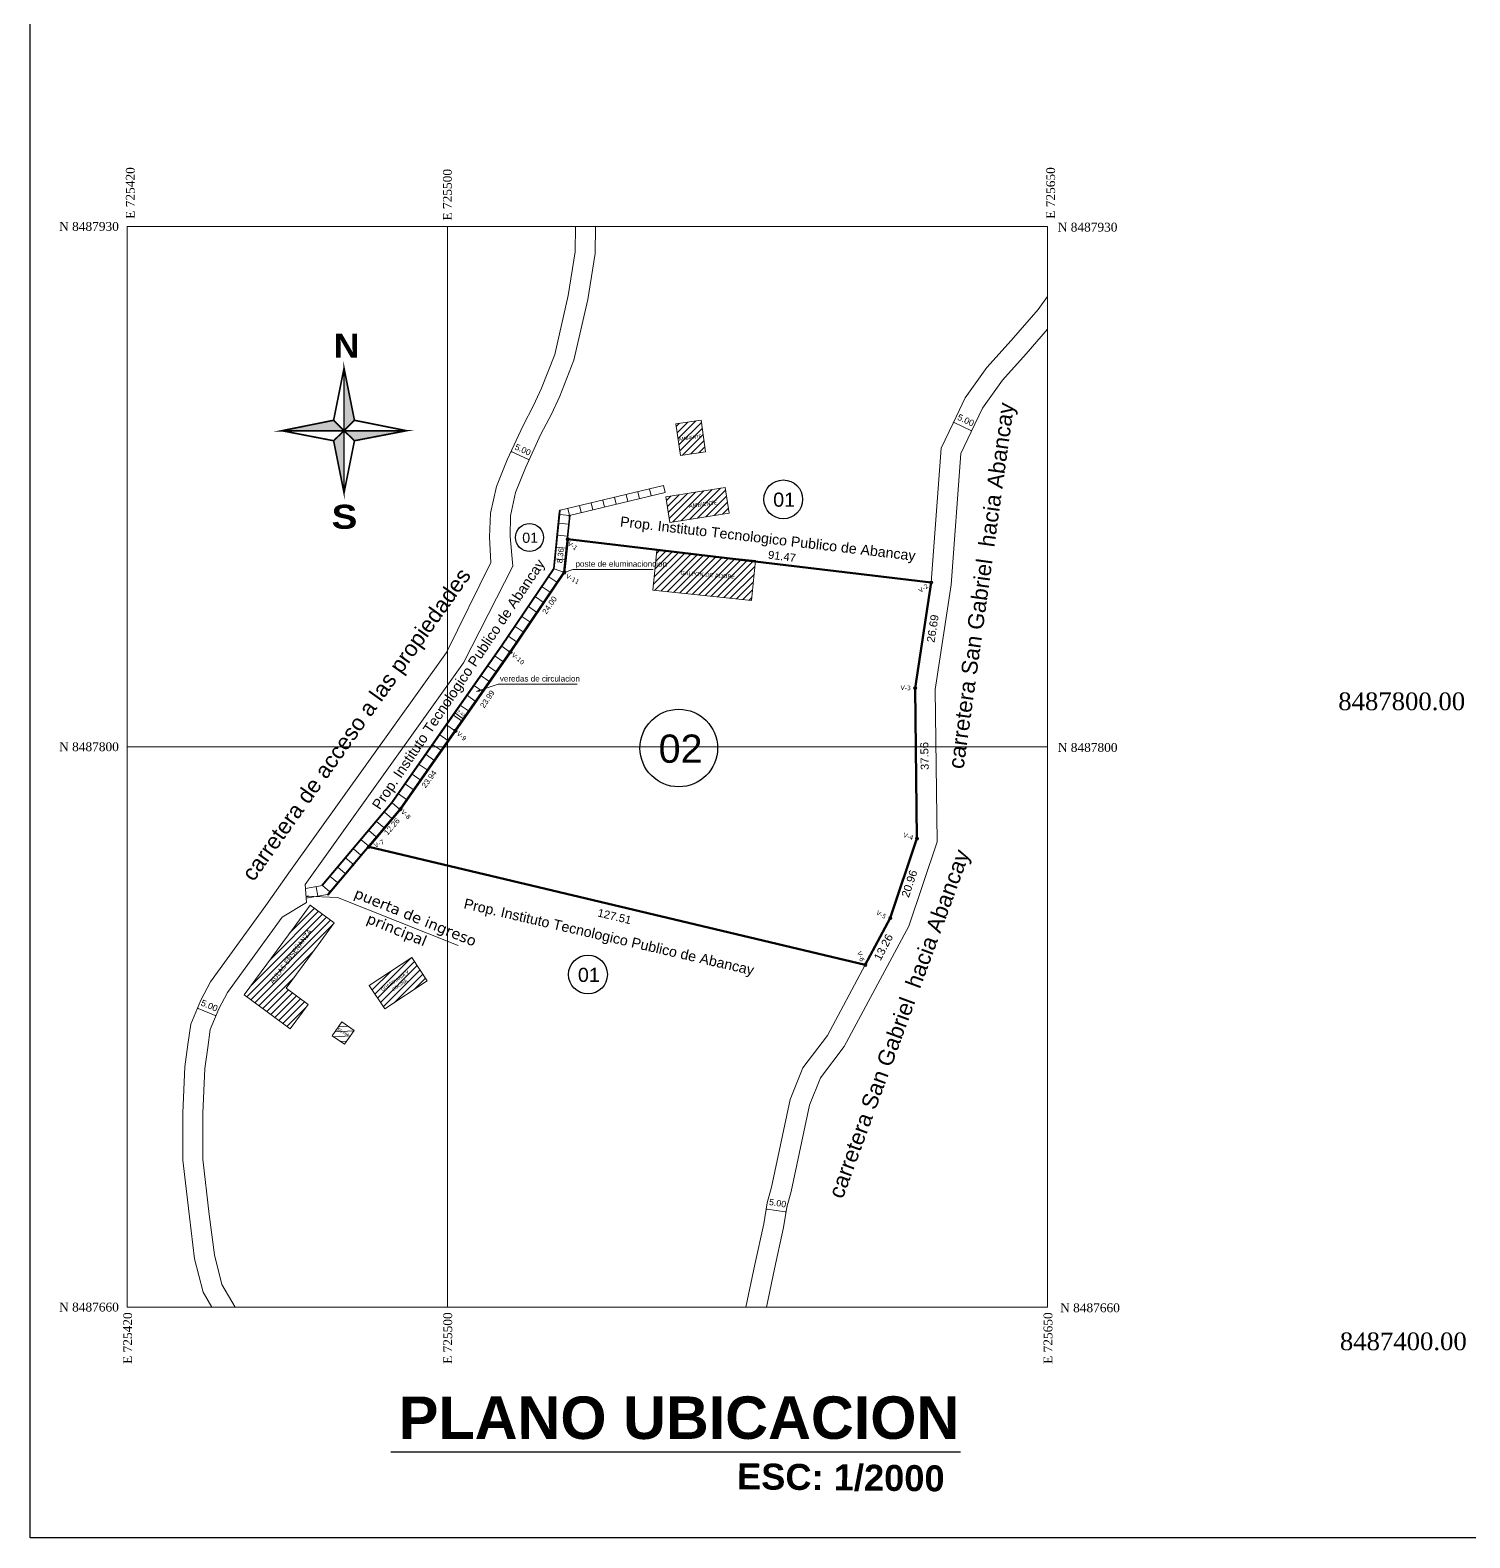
# Model space of a CAD drawing. Header units: metres. Extents: x 2572 to 5235, y 1556 to 2684.
# Drawn here: x 3728.9 to 3908.8, y 2027.2 to 2215.6 of the extents above; entities that cross this region are included whole.
import ezdxf
from ezdxf.enums import TextEntityAlignment as Align

# ---------------------------------------------------------------- set-up
doc = ezdxf.new("R2010")
doc.units = ezdxf.units.M
for name, color, linetype, lineweight in [('0.09', 161, 'Continuous', 9), ('1-blanco', 7, 'Continuous', 25), ('A-ACOTACION', 7, 'Continuous', 9), ('ACERO LONG', 211, 'Continuous', 35), ('Cimientos', 1, 'Continuous', 50), ('COORD', 7, 'Continuous', 0), ('Cota de Nivel', 7, 'Continuous', 0), ('Del Rotulo', 7, 'Continuous', 5), ('linea de piso', 140, 'Continuous', 13), ('lotes', 2, 'Continuous', 13), ('lotes-R', 7, 'Continuous', 0), ('MUROS-05', 4, 'Continuous', 13), ('TEXTO', 7, 'Continuous', 5)]:
    doc.layers.add(name, color=color, linetype=linetype, lineweight=lineweight)
doc.layers.add('2D Drafting - General_Pen_No__102', color=7, linetype='Continuous', lineweight=13, true_color=0xcccccc)
doc.layers.add('C-TOPO-MINR-N', color=7, linetype='Continuous', lineweight=0, true_color=0x346a34)
for name, color, linetype in [('AMBIENTA', 6, 'Continuous'), ('graf-02', 4, 'Continuous'), ('GRILLA', 7, 'Continuous')]:
    doc.layers.add(name, color=color, linetype=linetype)
doc.styles.add('2mm', font='verdana.ttf', dxfattribs={"height": 8})
doc.styles.add('CCO', font='')
doc.styles.add('L120', font='times.ttf', dxfattribs={"height": 3})
doc.styles.add('NUMERACION', font='verdana.ttf', dxfattribs={"height": 2.5})
doc.styles.get("Standard").update_dxf_attribs({"font": 'arial.ttf'})
doc.styles.get('CCO').set_extended_font_data('Arial Black')
pattern_1 = [(45, (-395777.9503, -4246779.3294), (-0.43499999927, 0.43499999927), [])]

# ---------------------------------------------------------------- blocks, each defined once
blk = doc.blocks.new('_Dot')
at = {"layer": 'graf-02', "color": 0, "lineweight": -2}
blk.add_line((-0.5, 0), (-1, 0), dxfattribs=at)
at = {"layer": 'graf-02', "color": 0, "const_width": 0.5}
blk.add_lwpolyline([(-0.25, 0, 1), (0.25, 0, 1)], format="xyb", close=True, dxfattribs=at)

msp = doc.modelspace()

# ---------------------------------------------------------------- hatches: boundary and pattern name
at = {"layer": '0.09', "lineweight": 0}
h = msp.add_hatch(dxfattribs=at)
h.set_pattern_fill('JIS_WOOD', color=256, scale=0.87)
h.set_pattern_definition([(45, (3809.5752, 2166.8663), (-0.435, 0.435), [])])
h.paths.add_polyline_path([(3809.575, 2166.407), (3810.151, 2162.449), (3813.306, 2162.908), (3812.73, 2166.866)])
h.paths.add_polyline_path([(3809.889, 2164.15), (3813.002, 2164.6), (3812.914, 2165.203), (3809.802, 2164.753)], flags=25)
h = msp.add_hatch(dxfattribs=at)
h.set_pattern_fill('JIS_WOOD', color=256, scale=0.87)
h.set_pattern_definition(pattern_1)
h.paths.add_polyline_path([(3808.33, 2157.271), (3808.833, 2154.082), (3816.242, 2155.25), (3815.739, 2158.439)])
h.paths.add_polyline_path([(3811.129, 2155.724), (3815.024, 2156.262), (3814.919, 2157.017), (3811.025, 2156.479)], flags=24)
h = msp.add_hatch(dxfattribs=at)
h.set_pattern_fill('JIS_WOOD', color=256, scale=0.87)
h.set_pattern_definition([(45, (3806.69605, 2150.5971), (-0.435, 0.435), [])])
h.paths.add_polyline_path([(3806.696, 2145.616), (3819.018, 2144.352), (3819.529, 2149.333), (3807.207, 2150.597)])
h.paths.add_polyline_path([(3810, 2147.416), (3817.106, 2146.877), (3817.166, 2147.669), (3810.06, 2148.208)], flags=24)
h = msp.add_hatch(dxfattribs=at)
h.set_pattern_fill('JIS_WOOD', color=256, scale=0.87)
h.set_pattern_definition(pattern_1)
h.paths.add_polyline_path([(3755.638, 2095.068), (3761.392, 2090.826), (3763.644, 2093.88), (3760.903, 2095.901), (3764.883, 2101.298), (3766.909, 2104.046), (3763.906, 2106.282), (3761.88, 2103.534)])
h.paths.add_polyline_path([(3759.33, 2096.089), (3764.705, 2103.359), (3763.706, 2104.098), (3758.331, 2096.828)], flags=24)
h = msp.add_hatch(dxfattribs=at)
h.set_pattern_fill('JIS_WOOD', color=256, scale=0.87)
h.set_pattern_definition(pattern_1)
h.paths.add_polyline_path([(3776.578, 2099.752), (3771.266, 2096.219), (3773.204, 2093.304), (3778.516, 2096.838)])
h.paths.add_polyline_path([(3774.249, 2095.362), (3776.287, 2096.755), (3775.929, 2097.279), (3773.891, 2095.887)], flags=24)
h.paths.add_polyline_path([(3772.903, 2095.338), (3776.577, 2097.848), (3776.219, 2098.371), (3772.546, 2095.861)], flags=24)

# ---------------------------------------------------------------- linework, layer by layer
for p, q in [((3767.425, 2091.081, -964.236), (3768.61, 2091.158, -964.236)), ((3766.87, 2089.812, -964.236), (3768.893, 2089.944, -964.236)), ((3766.977, 2090.436, -964.236), (3769.341, 2090.589, -964.236)), ((3767.668, 2089.248, -964.236), (3768.445, 2089.298, -964.236))]:
    msp.add_line(p, q, dxfattribs=at)
at = {"layer": '0.09', "lineweight": 0, "flags": 128}
for points, elevation in [([(3812.73, 2166.866), (3809.575, 2166.407)], -0.415), ([(3810.151, 2162.449), (3809.575, 2166.407)], -0.415), ([(3813.306, 2162.908), (3812.73, 2166.866)], -0.415), ([(3813.306, 2162.908), (3810.151, 2162.449)], -0.415), ([(3808.33, 2157.271), (3815.739, 2158.439)], -0.413), ([(3808.33, 2157.271), (3808.833, 2154.082)], -0.413), ([(3815.739, 2158.439), (3816.242, 2155.25)], -0.413), ([(3808.833, 2154.082), (3816.242, 2155.25)], -0.413), ([(3807.207, 2150.597), (3806.696, 2145.616)], -0.53), ([(3819.529, 2149.333), (3807.207, 2150.597)], -0.53), ([(3819.529, 2149.333), (3819.018, 2144.352)], -960.481), ([(3819.018, 2144.352), (3806.696, 2145.616)], -0.53), ([(3763.906, 2106.282), (3761.88, 2103.534), (3755.638, 2095.068)], -5.291), ([(3763.906, 2106.282), (3766.909, 2104.046)], -5.291), ([(3766.909, 2104.046), (3764.883, 2101.298), (3760.903, 2095.901)], -5.291), ([(3776.578, 2099.752), (3771.266, 2096.219)], -2.5), ([(3778.516, 2096.838), (3776.578, 2099.752)], -2.5), ([(3778.516, 2096.838), (3773.204, 2093.304)], -2.5), ([(3755.638, 2095.068), (3761.392, 2090.826)], -5.291), ([(3763.644, 2093.88), (3760.903, 2095.901)], -5.285), ([(3773.204, 2093.304), (3771.266, 2096.219)], -2.975), ([(3763.644, 2093.88), (3761.392, 2090.826)], -5.285), ([(3767.847, 2091.689), (3766.645, 2089.958)], -4.169), ([(3767.847, 2091.689), (3769.37, 2090.631)], -4.169), ([(3768.169, 2088.9), (3766.645, 2089.958)], -4.165), ([(3769.37, 2090.631), (3768.169, 2088.9)], -4.169)]:
    msp.add_lwpolyline(points, dxfattribs=dict(at, elevation=elevation))
at = {"layer": '2D Drafting - General_Pen_No__102', "color": 8, "linetype": 'Continuous', "lineweight": 0, "elevation": -960.481, "flags": 128}
for points in [[(3795.135, 2155.617), (3808.04, 2158.688)], [(3808.04, 2158.688), (3808.249, 2157.813)], [(3796.275, 2154.963), (3808.249, 2157.813)], [(3800.653, 2156.005), (3800.444, 2156.88)], [(3802.112, 2156.352), (3801.903, 2157.228)], [(3803.571, 2156.699), (3803.363, 2157.575)], [(3805.03, 2157.047), (3804.822, 2157.922)], [(3806.489, 2157.394), (3806.281, 2158.27)], [(3795.035, 2155.617), (3794.981, 2155.095), (3794.291, 2148.319), (3787.756, 2138.687), (3780.897, 2128.862), (3774.063, 2119.112), (3765.35, 2108.778)], [(3795.135, 2155.617), (3795.081, 2155.084), (3794.388, 2148.283), (3787.839, 2138.631), (3780.979, 2128.805), (3774.142, 2119.051), (3765.426, 2108.713)], [(3796.275, 2154.963), (3795.552, 2147.86), (3788.827, 2137.95), (3781.962, 2128.117), (3775.094, 2118.318), (3766.062, 2107.605)], [(3796.378, 2154.987), (3795.648, 2147.825), (3788.91, 2137.894), (3782.044, 2128.06), (3775.173, 2118.257), (3766.138, 2107.541)], [(3795.135, 2155.617), (3795.035, 2155.617)], [(3796.275, 2154.963), (3795.081, 2155.084)], [(3796.275, 2154.963), (3796.066, 2155.838)], [(3797.734, 2155.31), (3797.526, 2156.186)], [(3799.193, 2155.657), (3798.985, 2156.533)], [(3796.164, 2153.872), (3794.97, 2153.993)], [(3795.86, 2150.887), (3794.666, 2151.009)], [(3796.012, 2152.38), (3794.818, 2152.501)], [(3795.708, 2149.395), (3794.514, 2149.517)], [(3794.707, 2146.616), (3793.714, 2147.29)], [(3795.552, 2147.86), (3794.387, 2148.268)], [(3793.865, 2145.375), (3792.872, 2146.049)], [(3792.181, 2142.892), (3791.188, 2143.566)], [(3793.023, 2144.134), (3792.03, 2144.807)], [(3791.338, 2141.651), (3790.345, 2142.325)], [(3789.654, 2139.169), (3788.671, 2139.857)], [(3790.496, 2140.41), (3789.503, 2141.084)], [(3788.811, 2137.927), (3787.829, 2138.616)], [(3787.094, 2135.468), (3786.125, 2136.147)], [(3787.953, 2136.698), (3786.986, 2137.375)], [(3786.235, 2134.238), (3785.264, 2134.918)], [(3784.525, 2131.773), (3783.542, 2132.462)], [(3785.377, 2133.008), (3784.403, 2133.69)], [(3783.664, 2130.545), (3782.681, 2131.234)], [(3781.942, 2128.088), (3780.959, 2128.777)], [(3782.803, 2129.316), (3781.82, 2130.005)], [(3781.081, 2126.86), (3780.098, 2127.549)], [(3779.359, 2124.403), (3778.376, 2125.092)], [(3780.22, 2125.632), (3779.237, 2126.32)], [(3778.498, 2123.175), (3777.515, 2123.864)], [(3776.776, 2120.718), (3775.793, 2121.407)], [(3777.637, 2121.947), (3776.654, 2122.635)], [(3774.128, 2119.035), (3775.045, 2118.261)], [(3775.915, 2119.49), (3774.932, 2120.179)], [(3773.161, 2117.888), (3774.079, 2117.114)], [(3771.227, 2115.594), (3772.145, 2114.821)], [(3772.194, 2116.741), (3773.112, 2115.968)], [(3769.294, 2113.301), (3770.211, 2112.527)], [(3770.261, 2114.447), (3771.178, 2113.674)], [(3768.327, 2112.154), (3769.244, 2111.38)], [(3766.393, 2109.86), (3767.31, 2109.087)], [(3767.36, 2111.007), (3768.277, 2110.234)], [(3765.426, 2108.713), (3766.344, 2107.94)], [(3766.062, 2107.605), (3766.138, 2107.541)]]:
    msp.add_lwpolyline(points, dxfattribs=at)
at = {"layer": '2D Drafting - General_Pen_No__102', "color": 8, "linetype": 'Continuous', "lineweight": 0, "flags": 128}
for points in [[(3763.287, 2108.344), (3765.426, 2108.713)], [(3764.861, 2107.398), (3764.657, 2108.581)], [(3763.376, 2107.141), (3766.062, 2107.605)]]:
    msp.add_lwpolyline(points, dxfattribs=at)
at = {"layer": '2D Drafting - General_Pen_No__102', "linetype": 'Continuous', "lineweight": 9, "elevation": -960.481, "flags": 128}
msp.add_lwpolyline([(3765.426, 2108.713), (3765.35, 2108.778)], dxfattribs=at)
at = {"layer": 'A-ACOTACION', "lineweight": 30, "flags": 128}
msp.add_lwpolyline([(3728.901, 2409.734), (4249.101, 2409.734), (4249.101, 2027.234), (3728.901, 2027.234), (3728.901, 2409.734)], dxfattribs=at)
at = {"layer": 'ACERO LONG', "color": 2, "linetype": 'Continuous', "lineweight": 9}
for p, q in [((3782.052, 2130.343, -960.481), (3782.038, 2130.322, -960.481)), ((3783.036, 2129.656, -960.481), (3783.022, 2129.635, -960.481)), ((3749.847, 2093.513, -960.481), (3749.838, 2093.49, -960.481))]:
    msp.add_line(p, q, dxfattribs=at)
at = {"layer": 'AMBIENTA', "lineweight": 0, "elevation": -960.481, "flags": 128}
for points in [[(3767.32, 2107.211), (3763.358, 2107.389), (3763.627, 2107.445), (3763.617, 2107.313), (3763.358, 2107.389)], [(3782.38, 2101.22), (3767.32, 2107.211)]]:
    msp.add_lwpolyline(points, dxfattribs=at)
at = {"layer": 'C-TOPO-MINR-N', "lineweight": 5, "flags": 128}
for points in [[(3741.032, 2056.052), (3741.032, 2191.052)], [(3856.032, 2191.052), (3741.032, 2191.052)], [(3781.032, 2056.052), (3781.032, 2191.052)], [(3856.032, 2056.052), (3856.032, 2191.052)], [(3856.032, 2126.052), (3741.032, 2126.052)], [(3856.032, 2056.052), (3741.032, 2056.052)]]:
    msp.add_lwpolyline(points, dxfattribs=at)
at = {"layer": 'Cimientos', "color": 1, "lineweight": 5}
for centre in [(3796.072, 2151.982, -960.481), (3795.648, 2147.825, -960.481), (3841.484, 2146.565, -960.481), (3788.91, 2137.894, -960.481), (3839.485, 2133.372), (3782.044, 2128.06, -960.481), (3775.173, 2118.257, -960.481), (3771.221, 2113.57, -960.481), (3839.71, 2114.593, -960.481), (3836.377, 2104.655, -960.481), (3833.246, 2098.812, -1919.963)]:
    msp.add_circle(centre, 0.2, dxfattribs=at)
at = {"layer": 'Cota de Nivel', "lineweight": 9}
for p, q in [((3844.327, 2166.7, -960.481), (3844.316, 2166.677, -960.481)), ((3846.584, 2165.626, -960.481), (3846.574, 2165.604, -960.481)), ((3789.025, 2163.043, -960.481), (3789.014, 2163.021, -960.481)), ((3791.295, 2161.996, -960.481), (3791.284, 2161.973, -960.481)), ((3752.154, 2092.55, -960.481), (3752.145, 2092.527, -960.481)), ((3820.864, 2068.216, -960.481), (3820.867, 2068.24, -960.481)), ((3823.335, 2067.839, -960.481), (3823.339, 2067.863, -960.481))]:
    msp.add_line(p, q, dxfattribs=at)
at = {"layer": 'Cota de Nivel', "lineweight": 9, "flags": 128}
for points in [[(3786.484, 2149.097), (3786.296, 2152.263), (3786.417, 2155.252), (3787.16, 2158.571), (3788.501, 2161.908), (3790.488, 2166.214), (3791.81, 2168.693), (3792.776, 2170.842), (3794.452, 2175.079), (3796.126, 2182.421), (3796.99, 2187.903), (3797.026, 2191.052)], [(3789.193, 2148.626), (3788.895, 2152.323), (3788.906, 2154.925), (3789.555, 2157.827), (3790.797, 2160.918), (3792.727, 2165.101), (3794.055, 2167.591), (3795.08, 2169.869), (3796.847, 2174.337), (3798.583, 2181.948), (3799.488, 2187.693), (3799.526, 2191.052)], [(3842.735, 2163.352), (3844.223, 2166.483), (3845.732, 2169.657), (3848.446, 2173.427), (3851.489, 2176.813), (3854.84, 2180.681), (3856.032, 2182.322)], [(3845.193, 2162.7), (3846.481, 2165.409), (3847.893, 2168.379), (3850.396, 2171.857), (3853.364, 2175.159), (3856.032, 2178.239)], [(3786.484, 2149.097), (3780.922, 2137.83), (3761.206, 2110.304), (3758.364, 2106.212), (3751.44, 2096.679), (3750.216, 2094.397), (3748.967, 2091.405), (3748.621, 2088.846), (3748.249, 2086.093), (3747.971, 2080.327), (3747.971, 2074.408), (3748.798, 2067.317), (3749.454, 2062.107), (3750.503, 2057.932), (3751.612, 2056.052)], [(3789.193, 2148.626), (3783.066, 2136.529), (3763.249, 2108.863), (3763.415, 2106.622), (3760.402, 2104.764), (3753.563, 2095.348)], [(3833.246, 2098.812), (3828.519, 2089.99), (3825.45, 2085.944), (3823.881, 2082.008), (3821.55, 2071.04)], [(3753.563, 2095.348), (3753.563, 2095.348), (3753.563, 2095.348), (3753.563, 2095.348), (3753.563, 2095.348), (3752.477, 2093.322), (3751.401, 2090.745), (3751.099, 2088.511), (3750.741, 2085.864), (3750.471, 2080.267), (3750.471, 2074.553), (3751.28, 2067.618), (3751.916, 2062.569), (3752.84, 2058.891), (3754.514, 2056.052)], [(3821.55, 2071.04), (3820.997, 2069.093), (3820.596, 2066.464), (3819.452, 2061.385), (3818.344, 2056.052)], [(3823.995, 2070.52), (3823.445, 2068.561), (3823.054, 2066), (3821.895, 2060.856), (3820.897, 2056.052)]]:
    msp.add_lwpolyline(points, dxfattribs=at)
at = {"layer": 'Cota de Nivel', "lineweight": 9, "elevation": -960.481, "flags": 128}
for points in [[(3845.193, 2162.7), (3845.193, 2162.7), (3843.97, 2146.285), (3841.987, 2133.198), (3842.215, 2114.199), (3838.681, 2103.661), (3830.63, 2088.636), (3827.647, 2084.703), (3826.282, 2081.28), (3823.995, 2070.52)], [(3842.735, 2163.352), (3841.484, 2146.565)]]:
    msp.add_lwpolyline(points, dxfattribs=at)
at = {"layer": 'Del Rotulo', "color": 7, "linetype": 'Continuous', "elevation": -960.481}
for points, const_width in [([(3768.121, 2173.36), (3766.818, 2166.845), (3760.353, 2165.542), (3766.818, 2164.29), (3768.121, 2157.775), (3769.424, 2164.29), (3775.938, 2165.542), (3769.424, 2166.845), (3768.121, 2173.36)], 0.2), ([(3768.121, 2173.36), (3768.121, 2165.542), (3769.424, 2166.845), (3768.121, 2173.36)], 0.2), ([(3768.121, 2173.36), (3768.121, 2165.542), (3769.424, 2166.845), (3768.121, 2173.36)], 0.0451), ([(3768.121, 2165.542), (3760.353, 2165.542), (3766.818, 2166.845), (3768.121, 2165.542)], 0.2), ([(3768.121, 2165.542), (3760.353, 2165.542), (3766.818, 2166.845), (3768.121, 2165.542)], 0.0451), ([(3768.121, 2165.542), (3768.121, 2157.775), (3766.818, 2164.29), (3768.121, 2165.542)], 0.2), ([(3768.121, 2165.542), (3768.121, 2157.775), (3766.818, 2164.29), (3768.121, 2165.542)], 0.0451), ([(3768.121, 2165.542), (3775.938, 2165.542), (3769.424, 2164.29), (3768.121, 2165.542)], 0.2), ([(3768.121, 2165.542), (3775.938, 2165.542), (3769.424, 2164.29), (3768.121, 2165.542)], 0.0451)]:
    msp.add_lwpolyline(points, dxfattribs=dict(at, const_width=const_width))
at = {"layer": 'Del Rotulo', "color": 7}
for points in [[(3768.121, 2173.36, -960.481), (3768.121, 2165.542, -960.481), (3768.121, 2173.36, -960.481), (3769.424, 2166.845, -960.481)], [(3768.121, 2165.542, -960.481), (3760.353, 2165.542, -960.481), (3768.121, 2165.542, -960.481), (3766.818, 2166.845, -960.481)], [(3768.121, 2165.542, -960.481), (3768.121, 2157.775, -960.481), (3768.121, 2165.542, -960.481), (3766.818, 2164.29, -960.481)], [(3768.121, 2165.542, -960.481), (3775.938, 2165.542, -960.481), (3768.121, 2165.542, -960.481), (3769.424, 2164.29, -960.481)]]:
    msp.add_solid(points, dxfattribs=at)
at = {"layer": 'GRILLA', "color": 8}
for centre, radius in [((3823.003, 2156.968, -959.481), 2.424), ((3791.296, 2152.201), 1.745), ((3809.948, 2125.901), 4.848), ((3798.601, 2097.606), 2.424)]:
    msp.add_circle(centre, radius, dxfattribs=at)
at = {"layer": 'linea de piso', "color": 4, "linetype": 'Continuous', "lineweight": 0}
for p, q in [((3844.374, 2166.567, -960.481), (3846.451, 2165.579, -960.481)), ((3789.074, 2162.911, -960.481), (3791.162, 2161.947, -960.481)), ((3782.077, 2130.204, -960.481), (3782.897, 2129.631, -960.481)), ((3749.901, 2093.382, -960.481), (3752.024, 2092.496, -960.481)), ((3820.977, 2068.3, -960.481), (3823.251, 2067.952, -960.481))]:
    msp.add_line(p, q, dxfattribs=at)
at = {"layer": 'linea de piso', "color": 4, "linetype": 'Continuous', "lineweight": 0, "elevation": -960.481, "flags": 128}
for points in [[(3796.695, 2148.187), (3795.646, 2147.838)], [(3795.646, 2147.838), (3795.771, 2147.908), (3795.78, 2147.883), (3795.79, 2147.851), (3795.646, 2147.838)], [(3796.695, 2148.187), (3806.767, 2148.187)], [(3787.398, 2133.871), (3784.693, 2132.969)], [(3784.693, 2132.969), (3785.015, 2133.142), (3785.035, 2133.083), (3785.055, 2133.025), (3784.693, 2132.969)], [(3787.398, 2133.871), (3797.253, 2133.871)]]:
    msp.add_lwpolyline(points, dxfattribs=at)
at = {"layer": 'linea de piso', "color": 1, "linetype": 'Continuous', "lineweight": 40}
for centre in [(3796.32, 2154.911, -960.481), (3769.21, 2111.261, -960.481)]:
    msp.add_circle(centre, 0.05, dxfattribs=at)
at = {"layer": 'MUROS-05', "color": 5, "linetype": 'Continuous', "lineweight": 50, "elevation": -960.481, "flags": 128}
msp.add_lwpolyline([(3782.044, 2128.06), (3775.173, 2118.257), (3771.221, 2113.57), (3771.221, 2113.57), (3833.246, 2098.812), (3833.246, 2098.812), (3833.246, 2098.812), (3836.377, 2104.655), (3839.71, 2114.593), (3839.485, 2133.372), (3841.484, 2146.565), (3841.484, 2146.565), (3841.484, 2146.565), (3796.072, 2151.982), (3795.648, 2147.825), (3788.91, 2137.894)], close=True, dxfattribs=at)
at = {"layer": 'TEXTO', "lineweight": 30, "elevation": 722.26, "flags": 128}
msp.add_lwpolyline([(3773.966, 2037.99), (3845.164, 2037.99)], dxfattribs=at)

# ---------------------------------------------------------------- block references
at = {"layer": 'Cota de Nivel', "lineweight": 9}
for p, xscale, yscale, zscale, rotation in [((3844.284, 2166.61, -960.481), 0.1, 0.1, 0.1, 154.5714049650867), ((3846.541, 2165.536, -960.481), 0.1, 0.1, 0.1, 334.5714049650867), ((3788.983, 2162.953, -960.481), 0.09999999999999998, 0.09999999999999998, 0.09999999999999998, 155.2336040500692), ((3791.253, 2161.905, -960.481), 0.1, 0.1, 0.1, 335.2336040500692), ((3781.995, 2130.261, -960.481), 0.1, 0.1, 0.1, 145.0789914194786), ((3782.979, 2129.574, -960.481), 0.1, 0.1, 0.1, 325.0789914194786), ((3749.809, 2093.421, -960.481), 0.1, 0.1, 0.1, 157.3442087092675), ((3752.116, 2092.458, -960.481), 0.1, 0.1, 0.1, 337.3442087092675), ((3820.879, 2068.315, -960.481), 0.1, 0.1, 0.1, 171.3209306799549), ((3823.35, 2067.937, -960.481), 0.1, 0.1, 0.1, 351.3209306799549)]:
    msp.add_blockref('_Dot', p, dxfattribs=dict(at, xscale=xscale, yscale=yscale, zscale=zscale, rotation=rotation))

# ---------------------------------------------------------------- texts
at = {"attachment_point": 1, "style": '2mm'}
for s, insert, char_height, width, rotation in [('{\\fArial|b0|i0|c0|p34; carretera San Gabriel  hacia Abancay}', (3843.462, 2122.717, -1920.963), 1.98, 61.38737, 82.10877), ('{\\fArial|b0|i0|c0|p34; Prop. Instituto Tecnologico Publico de Abancay }', (3802.219, 2154.907, -615.477), 1.26878, 39.33703, 353.3518), ('{\\fArial|b0|i0|c0|p34; Prop. Instituto Tecnologico Publico de Abancay }', (3771.261, 2118.392), 1.26878, 39.33703, 56.14625), ('{\\fArial|b0|i0|c0|p34; poste de eluminacioncion}', (3796.759, 2149.275, -960.481), 0.726, 22.5087, 359.96923), ('{\\fArial|b0|i0|c0|p34; carretera de acceso a las propiedades}', (3754.756, 2109.639, 3106.39), 1.98, 61.38737, 54.5968), ('{\\fArial|b0|i0|c0|p34; veredas de circulacion}', (3787.311, 2134.933, -960.481), 0.72, 22.32268, 359.96923), ('{\\fArial|b0|i0|c0|p34; carretera San Gabriel  hacia Abancay}', (3828.296, 2069.432, -1920.963), 1.98, 61.38737, 69.81834), ('{\\fArial|b0|i0|c0|p34; Prop. Instituto Tecnologico Publico de Abancay }', (3782.807, 2107.245, -864.433), 1.26878, 39.33703, 346.93998)]:
    msp.add_mtext(s, dxfattribs=dict(at, insert=insert, char_height=char_height, width=width, rotation=rotation))
at = {"layer": '1-blanco', "linetype": 'Continuous', "lineweight": 9, "char_height": 1.10499, "attachment_point": 5, "rotation": 90, "style": 'L120'}
for s, insert in [('\\A1;E 725420', (3741.421, 2195.239, -960.481)), ('\\A1;E 725500', (3781.046, 2195.018, -960.481)), ('\\A1;E 725650', (3856.421, 2195.239, -960.481)), ('\\A1;E 725420', (3741.088, 2052.184, -960.481)), ('\\A1;E 725500', (3781.088, 2052.184, -960.481)), ('\\A1;E 725650', (3856.088, 2052.184, -960.481))]:
    msp.add_mtext(s, dxfattribs=dict(at, insert=insert))
at = {"layer": '1-blanco', "linetype": 'Continuous', "lineweight": 9, "attachment_point": 5, "style": 'L120'}
for s, insert, char_height in [('\\A1;N 8487930', (3736.254, 2191.052, -960.481), 1.10499), ('\\A1;N 8487930', (3861.03, 2190.964, -960.481), 1.10499), ('\\A1;8487800.00', (3900.279, 2131.712, 317.066), 2.20999), ('\\A1;N 8487800', (3736.254, 2126.052, -960.481), 1.10499), ('\\A1;N 8487800', (3861.038, 2125.964, -960.481), 1.10499), ('\\A1;N 8487660', (3736.254, 2056.052, -960.481), 1.10499), ('\\A1;N 8487660', (3861.333, 2055.964, -960.481), 1.10499), ('\\A1;8487400.00', (3900.481, 2051.757, 317.066), 2.20999)]:
    msp.add_mtext(s, dxfattribs=dict(at, insert=insert, char_height=char_height))
at = {"layer": '1-blanco', "linetype": 'Continuous', "lineweight": 9, "attachment_point": 8}
for s, insert, char_height, rotation in [('{\\fArial|b1|i0|c0|p34;PLANO UBICACION}', (3809.985, 2039.515, 722.26), 5.30842, 0.01446), ('{\\fArial|b1|i0|c0|p34;ESC: 1/2000}', (3830.179, 2033.074, 1417.94), 3.24403, 359.39347)]:
    msp.add_mtext(s, dxfattribs=dict(at, insert=insert, char_height=char_height, rotation=rotation))
at = {"layer": 'ACERO LONG', "color": 0, "linetype": 'Continuous', "lineweight": 9, "char_height": 1, "attachment_point": 5}
for s, insert, rotation in [('91.47', (3822.845, 2149.847, -960.481), 352.67263), ('\\A1;26.69', (3841.679, 2140.824, -960.481), 80.92895), ('\\A1;37.56', (3840.658, 2124.909, -960.481), 91.12594), ('\\A1;20.96', (3838.763, 2108.958, -960.481), 71.67697), ('127.51', (3801.918, 2104.864, -960.481), 346.50884), ('13.26', (3835.521, 2101.023, -960.481), 62.43679)]:
    msp.add_mtext(s, dxfattribs=dict(at, insert=insert, rotation=rotation))
at = {"layer": 'COORD', "lineweight": 30, "attachment_point": 5}
for s, insert, char_height, width in [('\\A1;01', (3823.115, 2156.917, -959.481), 1.764, 2.66436), ('\\A1;01', (3791.377, 2152.164), 1.2701, 1.91834), ('\\A1;02', (3810.172, 2125.798), 3.528, 5.32873), ('\\A1;01', (3798.713, 2097.554), 1.764, 2.66436)]:
    msp.add_mtext(s, dxfattribs=dict(at, insert=insert, char_height=char_height, width=width))
at = {"layer": 'Del Rotulo', "color": 7, "style": 'CCO'}
for s, width, p, p2 in [('N', 0.923838, (3766.818, 2174.663, -960.481), (3770.046, 2174.663, -960.481)), ('S', 1.065631, (3766.563, 2153.288, -960.481), (3769.792, 2153.288, -960.481))]:
    msp.add_text(s, height=3.003, dxfattribs=dict(at, width=width)).set_placement(p, p2, align=Align.FIT)
at = {"layer": 'lotes', "color": 0, "lineweight": 0, "style": 'NUMERACION'}
for s, height, rotation, p in [('AMBIENTE', 0.4065, 8.22401, (3809.975, 2164.265, 3031.408)), ('AMBIENTE', 0.5081, 7.86289, (3811.238, 2155.867, 5027.353)), ('GALPON DE ADOBE', 0.50808, 355.66289, (3810.143, 2147.549, 5027.353)), ('puerta de ingreso ', 1.33507, 337.77095, (3769.26, 2107.249, -960.481)), (' principal', 1.3351, 337.77095, (3770.282, 2104.315, -960.481)), ('AULAS ENSEÑANZA ', 0.6097, 53.52521, (3759.277, 2096.386, 3829.786)), ('GUARDIANIA Y', 0.40647, 34.34047, (3772.926, 2095.492, 3829.786)), ('COCINA', 0.4065, 34.34047, (3774.272, 2095.516, 3829.786)), ('SS.HH', 0.3689, 330.26041, (3767.238, 2090.64, 3386.687))]:
    msp.add_text(s, height=height, rotation=rotation, dxfattribs=at).set_placement(p)
at = {"layer": 'lotes', "color": 1, "lineweight": 5, "style": 'NUMERACION'}
for s, rotation, p in [('V-1', 323.14145, (3796.001, 2151.337, 6068.448)), ('V-11', 329.93425, (3795.772, 2147.22, 6068.448)), ('V-2', 36.08622, (3840.161, 2145.258, 6068.448)), ('V-10', 319.90466, (3789.011, 2137.417, 6068.448)), ('V-3', 356.57788, (3837.636, 2133.184, 6068.448)), ('V-9', 319.39291, (3782.149, 2127.599, 6068.448)), ('V-8', 315.32596, (3775.199, 2117.845, 6068.448)), ('V-4', 341.0373, (3837.916, 2114.812, 6068.448)), ('V-7', 26.69097, (3772.035, 2113.434, 6068.448)), ('V-5', 329.93425, (3834.555, 2105.173, 6068.448)), ('V-6', 288.44608, (3832.224, 2100.407, 5108.966))]:
    msp.add_text(s, height=0.5645, rotation=rotation, dxfattribs=at).set_placement(p)
at = {"layer": 'lotes-R', "color": 0, "linetype": 'Continuous', "lineweight": 9, "attachment_point": 5}
for s, insert, char_height, rotation in [('5.00', (3845.808, 2166.853, -960.481), 0.792, 334.5714), ('5.00', (3790.466, 2163.162, -960.481), 0.756, 335.2336), ('8.36', (3795.159, 2149.933, -960.481), 0.6912, 82.94177), ('24.00', (3793.806, 2143.741, -960.481), 0.6912, 55.70371), ('23.99', (3786.025, 2132.014, -960.481), 0.6912, 55.97971), ('2.40', (3782.733, 2130.243, -960.481), 0.36, 325.07899), ('23.94', (3778.75, 2122.019, -960.481), 0.6912, 53.21411), ('12.26', (3774.102, 2116.09, -960.481), 0.6912, 48.91496), ('5.00', (3751.299, 2093.722, -960.481), 0.792, 337.34421), ('5.00', (3822.301, 2069.047, -115.258), 0.792, 351.32093)]:
    msp.add_mtext(s, dxfattribs=dict(at, insert=insert, char_height=char_height, rotation=rotation))

doc.saveas('drawing.dxf')
